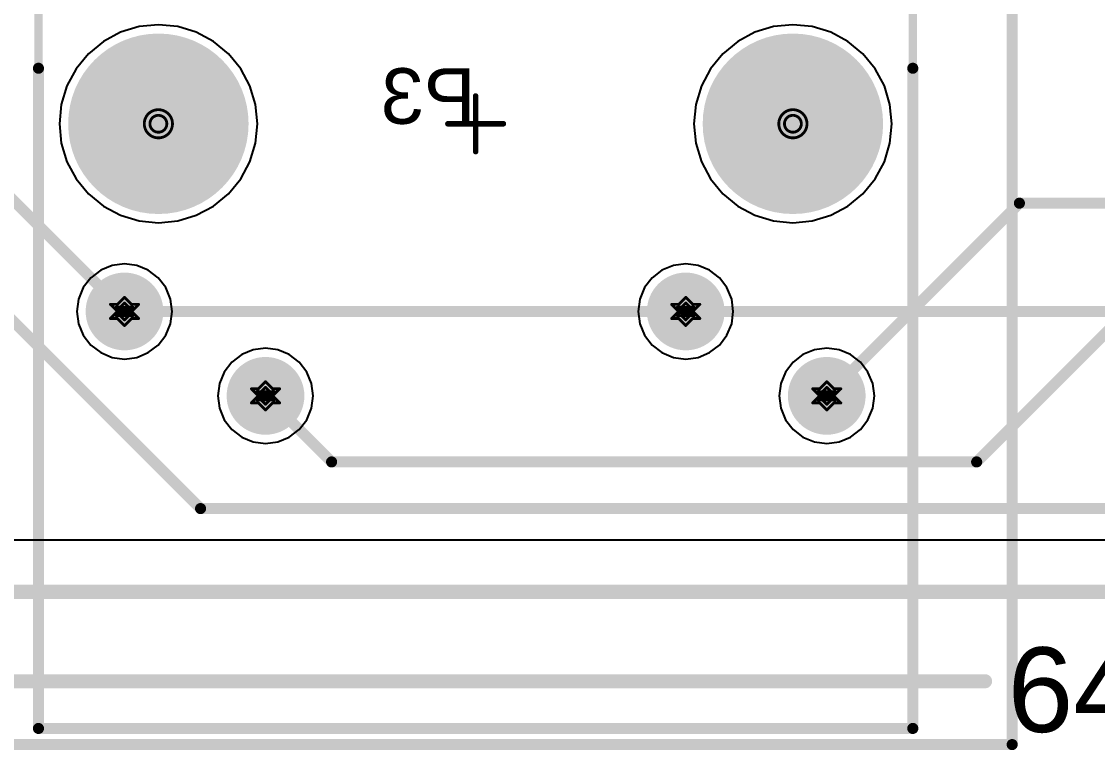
# Model space of a CAD drawing. Header units: inches. Extents: x -3 to 423, y -3 to 110.
# Drawn here: x 7 to 26.39, y -2.98 to 10.27 of the extents above; entities that cross this region are included whole.
import ezdxf

# ---------------------------------------------------------------- set-up
doc = ezdxf.new("R2010")
doc.units = ezdxf.units.IN
for name, color, linetype in [('Board Outline', 56, 'Continuous'), ('Bottom Layer', 5, 'Continuous'), ('Bottom Overlay', 54, 'Continuous'), ('Bottom Solder', 6, 'Continuous'), ('Drill Drawing', 1, 'Continuous'), ('Mechanical 1', 6, 'Continuous'), ('Mechanical 10', 56, 'Continuous'), ('Mechanical 12', 56, 'Continuous'), ('Mechanical 15', 56, 'Continuous'), ('Mechanical 3', 76, 'Continuous'), ('Mid Layer', 16, 'Continuous'), ('Mid Layer 2', 76, 'Continuous'), ('Multi-Layer', 9, 'Continuous'), ('Pad Holes', 156, 'Continuous'), ('Top Layer', 1, 'Continuous'), ('Top Solder', 216, 'Continuous')]:
    doc.layers.add(name, color=color, linetype=linetype)
doc.styles.add('Arial', font='', dxfattribs={"height": 0.2})
doc.styles.get('Arial').set_extended_font_data('Arial')

# ---------------------------------------------------------------- blocks, each defined once
blk = doc.blocks.new('WIZ____RB1_125BAG1A_0_B_102')
at = {"layer": 'Bottom Layer'}
h = blk.add_hatch(color=5, dxfattribs=at)
edge = h.paths.add_edge_path()
edge.add_arc((-6.325, 4.9), 0.7, 0, 360)
h = blk.add_hatch(color=5, dxfattribs=at)
edge = h.paths.add_edge_path()
edge.add_arc((3.785, 4.9), 0.7, 0, 360)
h = blk.add_hatch(color=5, dxfattribs=at)
edge = h.paths.add_edge_path()
edge.add_arc((-3.785, 3.38), 0.7, 0, 360)
h = blk.add_hatch(color=5, dxfattribs=at)
edge = h.paths.add_edge_path()
edge.add_arc((6.325, 3.38), 0.7, 0, 360)
h = blk.add_hatch(color=5, dxfattribs=at)
edge = h.paths.add_edge_path()
edge.add_arc((-5.715, 0), 1.625, 0, 360)
h = blk.add_hatch(color=5, dxfattribs=at)
edge = h.paths.add_edge_path()
edge.add_arc((5.715, 0), 1.625, 0, 360)
at = {"layer": 'Bottom Solder'}
h = blk.add_hatch(color=6, dxfattribs=at)
edge = h.paths.add_edge_path()
edge.add_arc((-6.325, 4.9), 0.7, 0, 360)
h = blk.add_hatch(color=6, dxfattribs=at)
edge = h.paths.add_edge_path()
edge.add_arc((3.785, 4.9), 0.7, 0, 360)
h = blk.add_hatch(color=6, dxfattribs=at)
edge = h.paths.add_edge_path()
edge.add_arc((-3.785, 3.38), 0.7, 0, 360)
h = blk.add_hatch(color=6, dxfattribs=at)
edge = h.paths.add_edge_path()
edge.add_arc((6.325, 3.38), 0.7, 0, 360)
h = blk.add_hatch(color=6, dxfattribs=at)
edge = h.paths.add_edge_path()
edge.add_arc((-5.715, 0), 1.625, 0, 360)
h = blk.add_hatch(color=6, dxfattribs=at)
edge = h.paths.add_edge_path()
edge.add_arc((5.715, 0), 1.625, 0, 360)
at = {"layer": 'Mid Layer'}
h = blk.add_hatch(color=16, dxfattribs=at)
edge = h.paths.add_edge_path()
edge.add_arc((-6.325, 4.9), 0.7, 0, 360)
h = blk.add_hatch(color=16, dxfattribs=at)
edge = h.paths.add_edge_path()
edge.add_arc((3.785, 4.9), 0.7, 0, 360)
h = blk.add_hatch(color=16, dxfattribs=at)
edge = h.paths.add_edge_path()
edge.add_arc((-3.785, 3.38), 0.7, 0, 360)
h = blk.add_hatch(color=16, dxfattribs=at)
edge = h.paths.add_edge_path()
edge.add_arc((6.325, 3.38), 0.7, 0, 360)
h = blk.add_hatch(color=16, dxfattribs=at)
edge = h.paths.add_edge_path()
edge.add_arc((-5.715, 0), 1.625, 0, 360)
h = blk.add_hatch(color=16, dxfattribs=at)
edge = h.paths.add_edge_path()
edge.add_arc((5.715, 0), 1.625, 0, 360)
at = {"layer": 'Mid Layer 2'}
h = blk.add_hatch(color=76, dxfattribs=at)
edge = h.paths.add_edge_path()
edge.add_arc((-6.325, 4.9), 0.7, 0, 360)
h = blk.add_hatch(color=76, dxfattribs=at)
edge = h.paths.add_edge_path()
edge.add_arc((3.785, 4.9), 0.7, 0, 360)
h = blk.add_hatch(color=76, dxfattribs=at)
edge = h.paths.add_edge_path()
edge.add_arc((-3.785, 3.38), 0.7, 0, 360)
h = blk.add_hatch(color=76, dxfattribs=at)
edge = h.paths.add_edge_path()
edge.add_arc((6.325, 3.38), 0.7, 0, 360)
h = blk.add_hatch(color=76, dxfattribs=at)
edge = h.paths.add_edge_path()
edge.add_arc((-5.715, 0), 1.625, 0, 360)
h = blk.add_hatch(color=76, dxfattribs=at)
edge = h.paths.add_edge_path()
edge.add_arc((5.715, 0), 1.625, 0, 360)
at = {"layer": 'Multi-Layer'}
h = blk.add_hatch(color=9, dxfattribs=at)
edge = h.paths.add_edge_path()
edge.add_arc((-6.325, 4.9), 0.7, 0, 360)
h = blk.add_hatch(color=9, dxfattribs=at)
edge = h.paths.add_edge_path()
edge.add_arc((3.785, 4.9), 0.7, 0, 360)
h = blk.add_hatch(color=9, dxfattribs=at)
edge = h.paths.add_edge_path()
edge.add_arc((-3.785, 3.38), 0.7, 0, 360)
h = blk.add_hatch(color=9, dxfattribs=at)
edge = h.paths.add_edge_path()
edge.add_arc((6.325, 3.38), 0.7, 0, 360)
h = blk.add_hatch(color=9, dxfattribs=at)
edge = h.paths.add_edge_path()
edge.add_arc((-5.715, 0), 1.625, 0, 360)
h = blk.add_hatch(color=9, dxfattribs=at)
edge = h.paths.add_edge_path()
edge.add_arc((5.715, 0), 1.625, 0, 360)
at = {"layer": 'Pad Holes'}
h = blk.add_hatch(color=7, dxfattribs=at)
edge = h.paths.add_edge_path()
edge.add_arc((-6.325, 4.9), 0.45, 0, 360)
h = blk.add_hatch(color=7, dxfattribs=at)
edge = h.paths.add_edge_path()
edge.add_arc((3.785, 4.9), 0.45, 0, 360)
h = blk.add_hatch(color=7, dxfattribs=at)
edge = h.paths.add_edge_path()
edge.add_arc((-3.785, 3.38), 0.45, 0, 360)
h = blk.add_hatch(color=7, dxfattribs=at)
edge = h.paths.add_edge_path()
edge.add_arc((6.325, 3.38), 0.45, 0, 360)
h = blk.add_hatch(color=7, dxfattribs=at)
edge = h.paths.add_edge_path()
edge.add_arc((-5.715, 0), 1.625, 0, 360)
h = blk.add_hatch(color=7, dxfattribs=at)
edge = h.paths.add_edge_path()
edge.add_arc((5.715, 0), 1.625, 0, 360)
at = {"layer": 'Top Layer'}
h = blk.add_hatch(color=1, dxfattribs=at)
edge = h.paths.add_edge_path()
edge.add_arc((-6.325, 4.9), 0.7, 0, 360)
h = blk.add_hatch(color=1, dxfattribs=at)
edge = h.paths.add_edge_path()
edge.add_arc((3.785, 4.9), 0.7, 0, 360)
h = blk.add_hatch(color=1, dxfattribs=at)
edge = h.paths.add_edge_path()
edge.add_arc((-3.785, 3.38), 0.7, 0, 360)
h = blk.add_hatch(color=1, dxfattribs=at)
edge = h.paths.add_edge_path()
edge.add_arc((6.325, 3.38), 0.7, 0, 360)
h = blk.add_hatch(color=1, dxfattribs=at)
edge = h.paths.add_edge_path()
edge.add_arc((-5.715, 0), 1.625, 0, 360)
h = blk.add_hatch(color=1, dxfattribs=at)
edge = h.paths.add_edge_path()
edge.add_arc((5.715, 0), 1.625, 0, 360)
at = {"layer": 'Top Solder'}
h = blk.add_hatch(color=216, dxfattribs=at)
edge = h.paths.add_edge_path()
edge.add_arc((-6.325, 4.9), 0.7, 0, 360)
h = blk.add_hatch(color=216, dxfattribs=at)
edge = h.paths.add_edge_path()
edge.add_arc((3.785, 4.9), 0.7, 0, 360)
h = blk.add_hatch(color=216, dxfattribs=at)
edge = h.paths.add_edge_path()
edge.add_arc((-3.785, 3.38), 0.7, 0, 360)
h = blk.add_hatch(color=216, dxfattribs=at)
edge = h.paths.add_edge_path()
edge.add_arc((6.325, 3.38), 0.7, 0, 360)
h = blk.add_hatch(color=216, dxfattribs=at)
edge = h.paths.add_edge_path()
edge.add_arc((-5.715, 0), 1.625, 0, 360)
h = blk.add_hatch(color=216, dxfattribs=at)
edge = h.paths.add_edge_path()
edge.add_arc((5.715, 0), 1.625, 0, 360)
at = {"layer": 'Bottom Overlay'}
for points in [[(7.875, 10.89, 0.2, 0.2, 0), (-7.875, 10.89, 0.2, 0.2, 0)], [(-7.875, 10.89, 0.2, 0.2, 0), (-7.875, -1, 0.2, 0.2, 0)], [(7.875, 10.89, 0.2, 0.2, 0), (7.875, -1, 0.2, 0.2, 0)]]:
    blk.add_lwpolyline(points, format="xyseb", dxfattribs=at)
for points in [[(-7.925, 10.89, 0.1, 0.1, 1), (-7.825, 10.89, 0.1, 0.1, 1)], [(-7.925, 10.89, 0.1, 0.1, 1), (-7.825, 10.89, 0.1, 0.1, 1)], [(7.825, 10.89, 0.1, 0.1, 1), (7.925, 10.89, 0.1, 0.1, 1)], [(7.825, 10.89, 0.1, 0.1, 1), (7.925, 10.89, 0.1, 0.1, 1)], [(-7.925, -1, 0.1, 0.1, 1), (-7.825, -1, 0.1, 0.1, 1)], [(7.825, -1, 0.1, 0.1, 1), (7.925, -1, 0.1, 0.1, 1)]]:
    blk.add_lwpolyline(points, format="xyseb", close=True, dxfattribs=at)
at = {"layer": 'Mechanical 10'}
for points in [[(9.665, 11.18, 0.2, 0.2, 0), (-9.665, 11.18, 0.2, 0.2, 0)], [(-9.665, 11.18, 0.2, 0.2, 0), (-9.665, -11.18, 0.2, 0.2, 0)]]:
    blk.add_lwpolyline(points, format="xyseb", dxfattribs=at)
blk.add_lwpolyline([(-9.715, 11.18, 0.1, 0.1, 1), (-9.615, 11.18, 0.1, 0.1, 1)], format="xyseb", close=True, dxfattribs=at)
blk.add_lwpolyline([(-9.715, 11.18, 0.1, 0.1, 1), (-9.615, 11.18, 0.1, 0.1, 1)], format="xyseb", close=True, dxfattribs=at)
at = {"layer": 'Mechanical 12'}
for points in [[(7.875, 10.89, 0.152, 0.152, 0), (-7.875, 10.89, 0.152, 0.152, 0)], [(-7.875, 10.89, 0.152, 0.152, 0), (-7.875, -10.89, 0.152, 0.152, 0)], [(7.875, 10.89, 0.152, 0.152, 0), (7.875, -10.89, 0.152, 0.152, 0)]]:
    blk.add_lwpolyline(points, format="xyseb", dxfattribs=at)
for points in [[(-7.913, 10.89, 0.0762, 0.0762, 1), (-7.837, 10.89, 0.0762, 0.0762, 1)], [(-7.913, 10.89, 0.0762, 0.0762, 1), (-7.837, 10.89, 0.0762, 0.0762, 1)], [(7.837, 10.89, 0.0762, 0.0762, 1), (7.913, 10.89, 0.0762, 0.0762, 1)], [(7.837, 10.89, 0.0762, 0.0762, 1), (7.913, 10.89, 0.0762, 0.0762, 1)]]:
    blk.add_lwpolyline(points, format="xyseb", close=True, dxfattribs=at)
at = {"layer": 'Mechanical 15'}
for points in [[(9.665, 11.18, 0.2, 0.2, 0), (-9.665, 11.18, 0.2, 0.2, 0)], [(-9.665, 11.18, 0.2, 0.2, 0), (-9.665, -11.18, 0.2, 0.2, 0)], [(0, 0.5, 0.1, 0.1, 0), (0, -0.5, 0.1, 0.1, 0)], [(0.5, 0, 0.1, 0.1, 0), (-0.5, 0, 0.1, 0.1, 0)]]:
    blk.add_lwpolyline(points, format="xyseb", dxfattribs=at)
for points in [[(-9.715, 11.18, 0.1, 0.1, 1), (-9.615, 11.18, 0.1, 0.1, 1)], [(-9.715, 11.18, 0.1, 0.1, 1), (-9.615, 11.18, 0.1, 0.1, 1)], [(-0.025, 0.5, 0.05, 0.05, 1), (0.025, 0.5, 0.05, 0.05, 1)], [(-0.525, 0, 0.05, 0.05, 1), (-0.475, 0, 0.05, 0.05, 1)], [(0.475, 0, 0.05, 0.05, 1), (0.525, 0, 0.05, 0.05, 1)], [(-0.025, -0.5, 0.05, 0.05, 1), (0.025, -0.5, 0.05, 0.05, 1)]]:
    blk.add_lwpolyline(points, format="xyseb", close=True, dxfattribs=at)
at = {"layer": 'Mechanical 10', "style": 'Arial', "text_generation_flag": 2}
blk.add_text('P3', height=1, rotation=180, dxfattribs=at).set_placement((0, 0))

msp = doc.modelspace()

# ---------------------------------------------------------------- linework, layer by layer
at = {"layer": 'Board Outline'}
msp.add_lwpolyline([(0.02, 0, 0.254, 0.254, 0), (64.06, 0, 0.254, 0.254, 0)], format="xyseb", dxfattribs=at)
at = {"layer": 'Bottom Layer'}
for points in [[(2.262, 11.648, 0.2, 0.2, 0), (8.86, 5.05, 0.2, 0.2, 0)], [(8.86, 5.05, 0.2, 0.2, 0), (18.97, 5.05, 0.2, 0.2, 0)], [(18.97, 5.05, 0.2, 0.2, 0), (33.07, 5.05, 0.2, 0.2, 0)]]:
    msp.add_lwpolyline(points, format="xyseb", dxfattribs=at)
for points in [[(8.81, 5.05, 0.1, 0.1, 1), (8.91, 5.05, 0.1, 0.1, 1)], [(8.81, 5.05, 0.1, 0.1, 1), (8.91, 5.05, 0.1, 0.1, 1)], [(18.92, 5.05, 0.1, 0.1, 1), (19.02, 5.05, 0.1, 0.1, 1)], [(18.92, 5.05, 0.1, 0.1, 1), (19.02, 5.05, 0.1, 0.1, 1)]]:
    msp.add_lwpolyline(points, format="xyseb", close=True, dxfattribs=at)
at = {"layer": 'Drill Drawing'}
for points in [[(9.724, 8.43, 0.0508, 0.0508, 1), (9.216, 8.43, 0.0508, 0.0508, 1)], [(9.622, 8.43, 0.0508, 0.0508, 1), (9.318, 8.43, 0.0508, 0.0508, 1)], [(21.154, 8.43, 0.0508, 0.0508, 1), (20.646, 8.43, 0.0508, 0.0508, 1)], [(21.052, 8.43, 0.0508, 0.0508, 1), (20.748, 8.43, 0.0508, 0.0508, 1)], [(9.203, 8.43, 0.0254, 0.0254, 1), (9.229, 8.43, 0.0254, 0.0254, 1)], [(9.305, 8.43, 0.0254, 0.0254, 1), (9.33, 8.43, 0.0254, 0.0254, 1)], [(9.61, 8.43, 0.0254, 0.0254, 1), (9.635, 8.43, 0.0254, 0.0254, 1)], [(9.711, 8.43, 0.0254, 0.0254, 1), (9.737, 8.43, 0.0254, 0.0254, 1)], [(20.633, 8.43, 0.0254, 0.0254, 1), (20.659, 8.43, 0.0254, 0.0254, 1)], [(20.735, 8.43, 0.0254, 0.0254, 1), (20.76, 8.43, 0.0254, 0.0254, 1)], [(21.04, 8.43, 0.0254, 0.0254, 1), (21.065, 8.43, 0.0254, 0.0254, 1)], [(21.141, 8.43, 0.0254, 0.0254, 1), (21.167, 8.43, 0.0254, 0.0254, 1)], [(8.847, 5.304, 0.0254, 0.0254, 1), (8.873, 5.304, 0.0254, 0.0254, 1)], [(8.847, 5.304, 0.0254, 0.0254, 1), (8.873, 5.304, 0.0254, 0.0254, 1)], [(18.957, 5.304, 0.0254, 0.0254, 1), (18.983, 5.304, 0.0254, 0.0254, 1)], [(18.957, 5.304, 0.0254, 0.0254, 1), (18.983, 5.304, 0.0254, 0.0254, 1)], [(8.593, 5.177, 0.0254, 0.0254, 1), (8.619, 5.177, 0.0254, 0.0254, 1)], [(8.593, 5.177, 0.0254, 0.0254, 1), (8.619, 5.177, 0.0254, 0.0254, 1)], [(8.695, 5.126, 0.0254, 0.0254, 1), (8.72, 5.126, 0.0254, 0.0254, 1)], [(8.695, 5.126, 0.0254, 0.0254, 1), (8.72, 5.126, 0.0254, 0.0254, 1)], [(8.72, 5.177, 0.0254, 0.0254, 1), (8.746, 5.177, 0.0254, 0.0254, 1)], [(8.72, 5.177, 0.0254, 0.0254, 1), (8.746, 5.177, 0.0254, 0.0254, 1)], [(8.72, 5.05, 0.0254, 0.0254, 1), (8.746, 5.05, 0.0254, 0.0254, 1)], [(8.72, 5.05, 0.0254, 0.0254, 1), (8.746, 5.05, 0.0254, 0.0254, 1)], [(8.771, 5.126, 0.0254, 0.0254, 1), (8.797, 5.126, 0.0254, 0.0254, 1)], [(8.771, 5.126, 0.0254, 0.0254, 1), (8.797, 5.126, 0.0254, 0.0254, 1)], [(8.771, 5.05, 0.0254, 0.0254, 1), (8.797, 5.05, 0.0254, 0.0254, 1)], [(8.771, 5.05, 0.0254, 0.0254, 1), (8.797, 5.05, 0.0254, 0.0254, 1)], [(8.847, 5.202, 0.0254, 0.0254, 1), (8.873, 5.202, 0.0254, 0.0254, 1)], [(8.847, 5.202, 0.0254, 0.0254, 1), (8.873, 5.202, 0.0254, 0.0254, 1)], [(8.924, 5.126, 0.0254, 0.0254, 1), (8.949, 5.126, 0.0254, 0.0254, 1)], [(8.924, 5.126, 0.0254, 0.0254, 1), (8.949, 5.126, 0.0254, 0.0254, 1)], [(8.924, 5.05, 0.0254, 0.0254, 1), (8.949, 5.05, 0.0254, 0.0254, 1)], [(8.924, 5.05, 0.0254, 0.0254, 1), (8.949, 5.05, 0.0254, 0.0254, 1)], [(8.974, 5.177, 0.0254, 0.0254, 1), (9, 5.177, 0.0254, 0.0254, 1)], [(8.974, 5.177, 0.0254, 0.0254, 1), (9, 5.177, 0.0254, 0.0254, 1)], [(8.974, 5.05, 0.0254, 0.0254, 1), (9, 5.05, 0.0254, 0.0254, 1)], [(8.974, 5.05, 0.0254, 0.0254, 1), (9, 5.05, 0.0254, 0.0254, 1)], [(9, 5.126, 0.0254, 0.0254, 1), (9.025, 5.126, 0.0254, 0.0254, 1)], [(9, 5.126, 0.0254, 0.0254, 1), (9.025, 5.126, 0.0254, 0.0254, 1)], [(9.101, 5.177, 0.0254, 0.0254, 1), (9.127, 5.177, 0.0254, 0.0254, 1)], [(9.101, 5.177, 0.0254, 0.0254, 1), (9.127, 5.177, 0.0254, 0.0254, 1)], [(18.703, 5.177, 0.0254, 0.0254, 1), (18.729, 5.177, 0.0254, 0.0254, 1)], [(18.703, 5.177, 0.0254, 0.0254, 1), (18.729, 5.177, 0.0254, 0.0254, 1)], [(18.805, 5.126, 0.0254, 0.0254, 1), (18.83, 5.126, 0.0254, 0.0254, 1)], [(18.805, 5.126, 0.0254, 0.0254, 1), (18.83, 5.126, 0.0254, 0.0254, 1)], [(18.83, 5.177, 0.0254, 0.0254, 1), (18.856, 5.177, 0.0254, 0.0254, 1)], [(18.83, 5.177, 0.0254, 0.0254, 1), (18.856, 5.177, 0.0254, 0.0254, 1)], [(18.83, 5.05, 0.0254, 0.0254, 1), (18.856, 5.05, 0.0254, 0.0254, 1)], [(18.83, 5.05, 0.0254, 0.0254, 1), (18.856, 5.05, 0.0254, 0.0254, 1)], [(18.881, 5.126, 0.0254, 0.0254, 1), (18.907, 5.126, 0.0254, 0.0254, 1)], [(18.881, 5.126, 0.0254, 0.0254, 1), (18.907, 5.126, 0.0254, 0.0254, 1)], [(18.881, 5.05, 0.0254, 0.0254, 1), (18.907, 5.05, 0.0254, 0.0254, 1)], [(18.881, 5.05, 0.0254, 0.0254, 1), (18.907, 5.05, 0.0254, 0.0254, 1)], [(18.957, 5.202, 0.0254, 0.0254, 1), (18.983, 5.202, 0.0254, 0.0254, 1)], [(18.957, 5.202, 0.0254, 0.0254, 1), (18.983, 5.202, 0.0254, 0.0254, 1)], [(19.034, 5.126, 0.0254, 0.0254, 1), (19.059, 5.126, 0.0254, 0.0254, 1)], [(19.034, 5.126, 0.0254, 0.0254, 1), (19.059, 5.126, 0.0254, 0.0254, 1)], [(19.034, 5.05, 0.0254, 0.0254, 1), (19.059, 5.05, 0.0254, 0.0254, 1)], [(19.034, 5.05, 0.0254, 0.0254, 1), (19.059, 5.05, 0.0254, 0.0254, 1)], [(19.084, 5.177, 0.0254, 0.0254, 1), (19.11, 5.177, 0.0254, 0.0254, 1)], [(19.084, 5.177, 0.0254, 0.0254, 1), (19.11, 5.177, 0.0254, 0.0254, 1)], [(19.084, 5.05, 0.0254, 0.0254, 1), (19.11, 5.05, 0.0254, 0.0254, 1)], [(19.084, 5.05, 0.0254, 0.0254, 1), (19.11, 5.05, 0.0254, 0.0254, 1)], [(19.11, 5.126, 0.0254, 0.0254, 1), (19.135, 5.126, 0.0254, 0.0254, 1)], [(19.11, 5.126, 0.0254, 0.0254, 1), (19.135, 5.126, 0.0254, 0.0254, 1)], [(19.211, 5.177, 0.0254, 0.0254, 1), (19.237, 5.177, 0.0254, 0.0254, 1)], [(19.211, 5.177, 0.0254, 0.0254, 1), (19.237, 5.177, 0.0254, 0.0254, 1)], [(8.593, 4.923, 0.0254, 0.0254, 1), (8.619, 4.923, 0.0254, 0.0254, 1)], [(8.593, 4.923, 0.0254, 0.0254, 1), (8.619, 4.923, 0.0254, 0.0254, 1)], [(8.695, 4.974, 0.0254, 0.0254, 1), (8.72, 4.974, 0.0254, 0.0254, 1)], [(8.695, 4.974, 0.0254, 0.0254, 1), (8.72, 4.974, 0.0254, 0.0254, 1)], [(8.72, 4.923, 0.0254, 0.0254, 1), (8.746, 4.923, 0.0254, 0.0254, 1)], [(8.72, 4.923, 0.0254, 0.0254, 1), (8.746, 4.923, 0.0254, 0.0254, 1)], [(8.771, 4.974, 0.0254, 0.0254, 1), (8.797, 4.974, 0.0254, 0.0254, 1)], [(8.771, 4.974, 0.0254, 0.0254, 1), (8.797, 4.974, 0.0254, 0.0254, 1)], [(8.847, 4.898, 0.0254, 0.0254, 1), (8.873, 4.898, 0.0254, 0.0254, 1)], [(8.847, 4.898, 0.0254, 0.0254, 1), (8.873, 4.898, 0.0254, 0.0254, 1)], [(8.924, 4.974, 0.0254, 0.0254, 1), (8.949, 4.974, 0.0254, 0.0254, 1)], [(8.924, 4.974, 0.0254, 0.0254, 1), (8.949, 4.974, 0.0254, 0.0254, 1)], [(8.974, 4.923, 0.0254, 0.0254, 1), (9, 4.923, 0.0254, 0.0254, 1)], [(8.974, 4.923, 0.0254, 0.0254, 1), (9, 4.923, 0.0254, 0.0254, 1)], [(9, 4.974, 0.0254, 0.0254, 1), (9.025, 4.974, 0.0254, 0.0254, 1)], [(9, 4.974, 0.0254, 0.0254, 1), (9.025, 4.974, 0.0254, 0.0254, 1)], [(9.101, 4.923, 0.0254, 0.0254, 1), (9.127, 4.923, 0.0254, 0.0254, 1)], [(9.101, 4.923, 0.0254, 0.0254, 1), (9.127, 4.923, 0.0254, 0.0254, 1)], [(18.703, 4.923, 0.0254, 0.0254, 1), (18.729, 4.923, 0.0254, 0.0254, 1)], [(18.703, 4.923, 0.0254, 0.0254, 1), (18.729, 4.923, 0.0254, 0.0254, 1)], [(18.805, 4.974, 0.0254, 0.0254, 1), (18.83, 4.974, 0.0254, 0.0254, 1)], [(18.805, 4.974, 0.0254, 0.0254, 1), (18.83, 4.974, 0.0254, 0.0254, 1)], [(18.83, 4.923, 0.0254, 0.0254, 1), (18.856, 4.923, 0.0254, 0.0254, 1)], [(18.83, 4.923, 0.0254, 0.0254, 1), (18.856, 4.923, 0.0254, 0.0254, 1)], [(18.881, 4.974, 0.0254, 0.0254, 1), (18.907, 4.974, 0.0254, 0.0254, 1)], [(18.881, 4.974, 0.0254, 0.0254, 1), (18.907, 4.974, 0.0254, 0.0254, 1)], [(18.957, 4.898, 0.0254, 0.0254, 1), (18.983, 4.898, 0.0254, 0.0254, 1)], [(18.957, 4.898, 0.0254, 0.0254, 1), (18.983, 4.898, 0.0254, 0.0254, 1)], [(19.034, 4.974, 0.0254, 0.0254, 1), (19.059, 4.974, 0.0254, 0.0254, 1)], [(19.034, 4.974, 0.0254, 0.0254, 1), (19.059, 4.974, 0.0254, 0.0254, 1)], [(19.084, 4.923, 0.0254, 0.0254, 1), (19.11, 4.923, 0.0254, 0.0254, 1)], [(19.084, 4.923, 0.0254, 0.0254, 1), (19.11, 4.923, 0.0254, 0.0254, 1)], [(19.11, 4.974, 0.0254, 0.0254, 1), (19.135, 4.974, 0.0254, 0.0254, 1)], [(19.11, 4.974, 0.0254, 0.0254, 1), (19.135, 4.974, 0.0254, 0.0254, 1)], [(19.211, 4.923, 0.0254, 0.0254, 1), (19.237, 4.923, 0.0254, 0.0254, 1)], [(19.211, 4.923, 0.0254, 0.0254, 1), (19.237, 4.923, 0.0254, 0.0254, 1)], [(8.847, 4.796, 0.0254, 0.0254, 1), (8.873, 4.796, 0.0254, 0.0254, 1)], [(8.847, 4.796, 0.0254, 0.0254, 1), (8.873, 4.796, 0.0254, 0.0254, 1)], [(18.957, 4.796, 0.0254, 0.0254, 1), (18.983, 4.796, 0.0254, 0.0254, 1)], [(18.957, 4.796, 0.0254, 0.0254, 1), (18.983, 4.796, 0.0254, 0.0254, 1)], [(11.387, 3.784, 0.0254, 0.0254, 1), (11.413, 3.784, 0.0254, 0.0254, 1)], [(11.387, 3.784, 0.0254, 0.0254, 1), (11.413, 3.784, 0.0254, 0.0254, 1)], [(11.387, 3.682, 0.0254, 0.0254, 1), (11.413, 3.682, 0.0254, 0.0254, 1)], [(11.387, 3.682, 0.0254, 0.0254, 1), (11.413, 3.682, 0.0254, 0.0254, 1)], [(21.497, 3.784, 0.0254, 0.0254, 1), (21.523, 3.784, 0.0254, 0.0254, 1)], [(21.497, 3.784, 0.0254, 0.0254, 1), (21.523, 3.784, 0.0254, 0.0254, 1)], [(21.497, 3.682, 0.0254, 0.0254, 1), (21.523, 3.682, 0.0254, 0.0254, 1)], [(21.497, 3.682, 0.0254, 0.0254, 1), (21.523, 3.682, 0.0254, 0.0254, 1)], [(11.133, 3.657, 0.0254, 0.0254, 1), (11.159, 3.657, 0.0254, 0.0254, 1)], [(11.133, 3.657, 0.0254, 0.0254, 1), (11.159, 3.657, 0.0254, 0.0254, 1)], [(11.235, 3.606, 0.0254, 0.0254, 1), (11.26, 3.606, 0.0254, 0.0254, 1)], [(11.235, 3.606, 0.0254, 0.0254, 1), (11.26, 3.606, 0.0254, 0.0254, 1)], [(11.26, 3.657, 0.0254, 0.0254, 1), (11.286, 3.657, 0.0254, 0.0254, 1)], [(11.26, 3.657, 0.0254, 0.0254, 1), (11.286, 3.657, 0.0254, 0.0254, 1)], [(11.26, 3.53, 0.0254, 0.0254, 1), (11.286, 3.53, 0.0254, 0.0254, 1)], [(11.26, 3.53, 0.0254, 0.0254, 1), (11.286, 3.53, 0.0254, 0.0254, 1)], [(11.311, 3.606, 0.0254, 0.0254, 1), (11.337, 3.606, 0.0254, 0.0254, 1)], [(11.311, 3.606, 0.0254, 0.0254, 1), (11.337, 3.606, 0.0254, 0.0254, 1)], [(11.311, 3.53, 0.0254, 0.0254, 1), (11.337, 3.53, 0.0254, 0.0254, 1)], [(11.311, 3.53, 0.0254, 0.0254, 1), (11.337, 3.53, 0.0254, 0.0254, 1)], [(11.464, 3.606, 0.0254, 0.0254, 1), (11.489, 3.606, 0.0254, 0.0254, 1)], [(11.464, 3.606, 0.0254, 0.0254, 1), (11.489, 3.606, 0.0254, 0.0254, 1)], [(11.464, 3.53, 0.0254, 0.0254, 1), (11.489, 3.53, 0.0254, 0.0254, 1)], [(11.464, 3.53, 0.0254, 0.0254, 1), (11.489, 3.53, 0.0254, 0.0254, 1)], [(11.514, 3.657, 0.0254, 0.0254, 1), (11.54, 3.657, 0.0254, 0.0254, 1)], [(11.514, 3.657, 0.0254, 0.0254, 1), (11.54, 3.657, 0.0254, 0.0254, 1)], [(11.514, 3.53, 0.0254, 0.0254, 1), (11.54, 3.53, 0.0254, 0.0254, 1)], [(11.514, 3.53, 0.0254, 0.0254, 1), (11.54, 3.53, 0.0254, 0.0254, 1)], [(11.54, 3.606, 0.0254, 0.0254, 1), (11.565, 3.606, 0.0254, 0.0254, 1)], [(11.54, 3.606, 0.0254, 0.0254, 1), (11.565, 3.606, 0.0254, 0.0254, 1)], [(11.641, 3.657, 0.0254, 0.0254, 1), (11.667, 3.657, 0.0254, 0.0254, 1)], [(11.641, 3.657, 0.0254, 0.0254, 1), (11.667, 3.657, 0.0254, 0.0254, 1)], [(21.243, 3.657, 0.0254, 0.0254, 1), (21.269, 3.657, 0.0254, 0.0254, 1)], [(21.243, 3.657, 0.0254, 0.0254, 1), (21.269, 3.657, 0.0254, 0.0254, 1)], [(21.345, 3.606, 0.0254, 0.0254, 1), (21.37, 3.606, 0.0254, 0.0254, 1)], [(21.345, 3.606, 0.0254, 0.0254, 1), (21.37, 3.606, 0.0254, 0.0254, 1)], [(21.37, 3.657, 0.0254, 0.0254, 1), (21.396, 3.657, 0.0254, 0.0254, 1)], [(21.37, 3.657, 0.0254, 0.0254, 1), (21.396, 3.657, 0.0254, 0.0254, 1)], [(21.37, 3.53, 0.0254, 0.0254, 1), (21.396, 3.53, 0.0254, 0.0254, 1)], [(21.37, 3.53, 0.0254, 0.0254, 1), (21.396, 3.53, 0.0254, 0.0254, 1)], [(21.421, 3.606, 0.0254, 0.0254, 1), (21.447, 3.606, 0.0254, 0.0254, 1)], [(21.421, 3.606, 0.0254, 0.0254, 1), (21.447, 3.606, 0.0254, 0.0254, 1)], [(21.421, 3.53, 0.0254, 0.0254, 1), (21.447, 3.53, 0.0254, 0.0254, 1)], [(21.421, 3.53, 0.0254, 0.0254, 1), (21.447, 3.53, 0.0254, 0.0254, 1)], [(21.574, 3.606, 0.0254, 0.0254, 1), (21.599, 3.606, 0.0254, 0.0254, 1)], [(21.574, 3.606, 0.0254, 0.0254, 1), (21.599, 3.606, 0.0254, 0.0254, 1)], [(21.574, 3.53, 0.0254, 0.0254, 1), (21.599, 3.53, 0.0254, 0.0254, 1)], [(21.574, 3.53, 0.0254, 0.0254, 1), (21.599, 3.53, 0.0254, 0.0254, 1)], [(21.624, 3.657, 0.0254, 0.0254, 1), (21.65, 3.657, 0.0254, 0.0254, 1)], [(21.624, 3.657, 0.0254, 0.0254, 1), (21.65, 3.657, 0.0254, 0.0254, 1)], [(21.624, 3.53, 0.0254, 0.0254, 1), (21.65, 3.53, 0.0254, 0.0254, 1)], [(21.624, 3.53, 0.0254, 0.0254, 1), (21.65, 3.53, 0.0254, 0.0254, 1)], [(21.65, 3.606, 0.0254, 0.0254, 1), (21.675, 3.606, 0.0254, 0.0254, 1)], [(21.65, 3.606, 0.0254, 0.0254, 1), (21.675, 3.606, 0.0254, 0.0254, 1)], [(21.751, 3.657, 0.0254, 0.0254, 1), (21.777, 3.657, 0.0254, 0.0254, 1)], [(21.751, 3.657, 0.0254, 0.0254, 1), (21.777, 3.657, 0.0254, 0.0254, 1)], [(11.133, 3.403, 0.0254, 0.0254, 1), (11.159, 3.403, 0.0254, 0.0254, 1)], [(11.133, 3.403, 0.0254, 0.0254, 1), (11.159, 3.403, 0.0254, 0.0254, 1)], [(11.235, 3.454, 0.0254, 0.0254, 1), (11.26, 3.454, 0.0254, 0.0254, 1)], [(11.235, 3.454, 0.0254, 0.0254, 1), (11.26, 3.454, 0.0254, 0.0254, 1)], [(11.26, 3.403, 0.0254, 0.0254, 1), (11.286, 3.403, 0.0254, 0.0254, 1)], [(11.26, 3.403, 0.0254, 0.0254, 1), (11.286, 3.403, 0.0254, 0.0254, 1)], [(11.311, 3.454, 0.0254, 0.0254, 1), (11.337, 3.454, 0.0254, 0.0254, 1)], [(11.311, 3.454, 0.0254, 0.0254, 1), (11.337, 3.454, 0.0254, 0.0254, 1)], [(11.387, 3.378, 0.0254, 0.0254, 1), (11.413, 3.378, 0.0254, 0.0254, 1)], [(11.387, 3.378, 0.0254, 0.0254, 1), (11.413, 3.378, 0.0254, 0.0254, 1)], [(11.387, 3.276, 0.0254, 0.0254, 1), (11.413, 3.276, 0.0254, 0.0254, 1)], [(11.387, 3.276, 0.0254, 0.0254, 1), (11.413, 3.276, 0.0254, 0.0254, 1)], [(11.464, 3.454, 0.0254, 0.0254, 1), (11.489, 3.454, 0.0254, 0.0254, 1)], [(11.464, 3.454, 0.0254, 0.0254, 1), (11.489, 3.454, 0.0254, 0.0254, 1)], [(11.514, 3.403, 0.0254, 0.0254, 1), (11.54, 3.403, 0.0254, 0.0254, 1)], [(11.514, 3.403, 0.0254, 0.0254, 1), (11.54, 3.403, 0.0254, 0.0254, 1)], [(11.54, 3.454, 0.0254, 0.0254, 1), (11.565, 3.454, 0.0254, 0.0254, 1)], [(11.54, 3.454, 0.0254, 0.0254, 1), (11.565, 3.454, 0.0254, 0.0254, 1)], [(11.641, 3.403, 0.0254, 0.0254, 1), (11.667, 3.403, 0.0254, 0.0254, 1)], [(11.641, 3.403, 0.0254, 0.0254, 1), (11.667, 3.403, 0.0254, 0.0254, 1)], [(21.243, 3.403, 0.0254, 0.0254, 1), (21.269, 3.403, 0.0254, 0.0254, 1)], [(21.243, 3.403, 0.0254, 0.0254, 1), (21.269, 3.403, 0.0254, 0.0254, 1)], [(21.345, 3.454, 0.0254, 0.0254, 1), (21.37, 3.454, 0.0254, 0.0254, 1)], [(21.345, 3.454, 0.0254, 0.0254, 1), (21.37, 3.454, 0.0254, 0.0254, 1)], [(21.37, 3.403, 0.0254, 0.0254, 1), (21.396, 3.403, 0.0254, 0.0254, 1)], [(21.37, 3.403, 0.0254, 0.0254, 1), (21.396, 3.403, 0.0254, 0.0254, 1)], [(21.421, 3.454, 0.0254, 0.0254, 1), (21.447, 3.454, 0.0254, 0.0254, 1)], [(21.421, 3.454, 0.0254, 0.0254, 1), (21.447, 3.454, 0.0254, 0.0254, 1)], [(21.497, 3.378, 0.0254, 0.0254, 1), (21.523, 3.378, 0.0254, 0.0254, 1)], [(21.497, 3.378, 0.0254, 0.0254, 1), (21.523, 3.378, 0.0254, 0.0254, 1)], [(21.497, 3.276, 0.0254, 0.0254, 1), (21.523, 3.276, 0.0254, 0.0254, 1)], [(21.497, 3.276, 0.0254, 0.0254, 1), (21.523, 3.276, 0.0254, 0.0254, 1)], [(21.574, 3.454, 0.0254, 0.0254, 1), (21.599, 3.454, 0.0254, 0.0254, 1)], [(21.574, 3.454, 0.0254, 0.0254, 1), (21.599, 3.454, 0.0254, 0.0254, 1)], [(21.624, 3.403, 0.0254, 0.0254, 1), (21.65, 3.403, 0.0254, 0.0254, 1)], [(21.624, 3.403, 0.0254, 0.0254, 1), (21.65, 3.403, 0.0254, 0.0254, 1)], [(21.65, 3.454, 0.0254, 0.0254, 1), (21.675, 3.454, 0.0254, 0.0254, 1)], [(21.65, 3.454, 0.0254, 0.0254, 1), (21.675, 3.454, 0.0254, 0.0254, 1)], [(21.751, 3.403, 0.0254, 0.0254, 1), (21.777, 3.403, 0.0254, 0.0254, 1)], [(21.751, 3.403, 0.0254, 0.0254, 1), (21.777, 3.403, 0.0254, 0.0254, 1)]]:
    msp.add_lwpolyline(points, format="xyseb", close=True, dxfattribs=at)
for points in [[(8.733, 5.177, 0.0508, 0.0508, 0), (8.86, 5.304, 0.0508, 0.0508, 0)], [(8.86, 5.304, 0.0508, 0.0508, 0), (8.987, 5.177, 0.0508, 0.0508, 0)], [(18.843, 5.177, 0.0508, 0.0508, 0), (18.97, 5.304, 0.0508, 0.0508, 0)], [(18.97, 5.304, 0.0508, 0.0508, 0), (19.097, 5.177, 0.0508, 0.0508, 0)], [(8.606, 5.177, 0.0508, 0.0508, 0), (8.733, 5.05, 0.0508, 0.0508, 0)], [(8.606, 5.177, 0.0508, 0.0508, 0), (8.733, 5.177, 0.0508, 0.0508, 0)], [(8.606, 4.923, 0.0508, 0.0508, 0), (8.733, 5.05, 0.0508, 0.0508, 0)], [(8.708, 5.126, 0.0508, 0.0508, 0), (8.784, 5.05, 0.0508, 0.0508, 0)], [(8.708, 5.126, 0.0508, 0.0508, 0), (8.784, 5.126, 0.0508, 0.0508, 0)], [(8.708, 4.974, 0.0508, 0.0508, 0), (8.784, 5.05, 0.0508, 0.0508, 0)], [(8.784, 5.126, 0.0508, 0.0508, 0), (8.86, 5.202, 0.0508, 0.0508, 0)], [(8.86, 5.202, 0.0508, 0.0508, 0), (8.936, 5.126, 0.0508, 0.0508, 0)], [(8.936, 5.126, 0.0508, 0.0508, 0), (9.012, 5.126, 0.0508, 0.0508, 0)], [(8.936, 5.05, 0.0508, 0.0508, 0), (9.012, 5.126, 0.0508, 0.0508, 0)], [(8.936, 5.05, 0.0508, 0.0508, 0), (9.012, 4.974, 0.0508, 0.0508, 0)], [(8.987, 5.177, 0.0508, 0.0508, 0), (9.114, 5.177, 0.0508, 0.0508, 0)], [(8.987, 5.05, 0.0508, 0.0508, 0), (9.114, 5.177, 0.0508, 0.0508, 0)], [(8.987, 5.05, 0.0508, 0.0508, 0), (9.114, 4.923, 0.0508, 0.0508, 0)], [(18.716, 5.177, 0.0508, 0.0508, 0), (18.843, 5.05, 0.0508, 0.0508, 0)], [(18.716, 5.177, 0.0508, 0.0508, 0), (18.843, 5.177, 0.0508, 0.0508, 0)], [(18.716, 4.923, 0.0508, 0.0508, 0), (18.843, 5.05, 0.0508, 0.0508, 0)], [(18.818, 5.126, 0.0508, 0.0508, 0), (18.894, 5.05, 0.0508, 0.0508, 0)], [(18.818, 5.126, 0.0508, 0.0508, 0), (18.894, 5.126, 0.0508, 0.0508, 0)], [(18.818, 4.974, 0.0508, 0.0508, 0), (18.894, 5.05, 0.0508, 0.0508, 0)], [(18.894, 5.126, 0.0508, 0.0508, 0), (18.97, 5.202, 0.0508, 0.0508, 0)], [(18.97, 5.202, 0.0508, 0.0508, 0), (19.046, 5.126, 0.0508, 0.0508, 0)], [(19.046, 5.126, 0.0508, 0.0508, 0), (19.122, 5.126, 0.0508, 0.0508, 0)], [(19.046, 5.05, 0.0508, 0.0508, 0), (19.122, 5.126, 0.0508, 0.0508, 0)], [(19.046, 5.05, 0.0508, 0.0508, 0), (19.122, 4.974, 0.0508, 0.0508, 0)], [(19.097, 5.177, 0.0508, 0.0508, 0), (19.224, 5.177, 0.0508, 0.0508, 0)], [(19.097, 5.05, 0.0508, 0.0508, 0), (19.224, 5.177, 0.0508, 0.0508, 0)], [(19.097, 5.05, 0.0508, 0.0508, 0), (19.224, 4.923, 0.0508, 0.0508, 0)], [(8.606, 4.923, 0.0508, 0.0508, 0), (8.733, 4.923, 0.0508, 0.0508, 0)], [(8.708, 4.974, 0.0508, 0.0508, 0), (8.784, 4.974, 0.0508, 0.0508, 0)], [(8.733, 4.923, 0.0508, 0.0508, 0), (8.86, 4.796, 0.0508, 0.0508, 0)], [(8.784, 4.974, 0.0508, 0.0508, 0), (8.86, 4.898, 0.0508, 0.0508, 0)], [(8.86, 4.898, 0.0508, 0.0508, 0), (8.936, 4.974, 0.0508, 0.0508, 0)], [(8.86, 4.796, 0.0508, 0.0508, 0), (8.987, 4.923, 0.0508, 0.0508, 0)], [(8.936, 4.974, 0.0508, 0.0508, 0), (9.012, 4.974, 0.0508, 0.0508, 0)], [(8.987, 4.923, 0.0508, 0.0508, 0), (9.114, 4.923, 0.0508, 0.0508, 0)], [(18.716, 4.923, 0.0508, 0.0508, 0), (18.843, 4.923, 0.0508, 0.0508, 0)], [(18.818, 4.974, 0.0508, 0.0508, 0), (18.894, 4.974, 0.0508, 0.0508, 0)], [(18.843, 4.923, 0.0508, 0.0508, 0), (18.97, 4.796, 0.0508, 0.0508, 0)], [(18.894, 4.974, 0.0508, 0.0508, 0), (18.97, 4.898, 0.0508, 0.0508, 0)], [(18.97, 4.898, 0.0508, 0.0508, 0), (19.046, 4.974, 0.0508, 0.0508, 0)], [(18.97, 4.796, 0.0508, 0.0508, 0), (19.097, 4.923, 0.0508, 0.0508, 0)], [(19.046, 4.974, 0.0508, 0.0508, 0), (19.122, 4.974, 0.0508, 0.0508, 0)], [(19.097, 4.923, 0.0508, 0.0508, 0), (19.224, 4.923, 0.0508, 0.0508, 0)], [(11.273, 3.657, 0.0508, 0.0508, 0), (11.4, 3.784, 0.0508, 0.0508, 0)], [(11.324, 3.606, 0.0508, 0.0508, 0), (11.4, 3.682, 0.0508, 0.0508, 0)], [(11.4, 3.784, 0.0508, 0.0508, 0), (11.527, 3.657, 0.0508, 0.0508, 0)], [(11.4, 3.682, 0.0508, 0.0508, 0), (11.476, 3.606, 0.0508, 0.0508, 0)], [(21.383, 3.657, 0.0508, 0.0508, 0), (21.51, 3.784, 0.0508, 0.0508, 0)], [(21.434, 3.606, 0.0508, 0.0508, 0), (21.51, 3.682, 0.0508, 0.0508, 0)], [(21.51, 3.784, 0.0508, 0.0508, 0), (21.637, 3.657, 0.0508, 0.0508, 0)], [(21.51, 3.682, 0.0508, 0.0508, 0), (21.586, 3.606, 0.0508, 0.0508, 0)], [(11.146, 3.657, 0.0508, 0.0508, 0), (11.273, 3.53, 0.0508, 0.0508, 0)], [(11.146, 3.657, 0.0508, 0.0508, 0), (11.273, 3.657, 0.0508, 0.0508, 0)], [(11.146, 3.403, 0.0508, 0.0508, 0), (11.273, 3.53, 0.0508, 0.0508, 0)], [(11.248, 3.606, 0.0508, 0.0508, 0), (11.324, 3.53, 0.0508, 0.0508, 0)], [(11.248, 3.606, 0.0508, 0.0508, 0), (11.324, 3.606, 0.0508, 0.0508, 0)], [(11.248, 3.454, 0.0508, 0.0508, 0), (11.324, 3.53, 0.0508, 0.0508, 0)], [(11.476, 3.606, 0.0508, 0.0508, 0), (11.552, 3.606, 0.0508, 0.0508, 0)], [(11.476, 3.53, 0.0508, 0.0508, 0), (11.552, 3.606, 0.0508, 0.0508, 0)], [(11.476, 3.53, 0.0508, 0.0508, 0), (11.552, 3.454, 0.0508, 0.0508, 0)], [(11.527, 3.657, 0.0508, 0.0508, 0), (11.654, 3.657, 0.0508, 0.0508, 0)], [(11.527, 3.53, 0.0508, 0.0508, 0), (11.654, 3.657, 0.0508, 0.0508, 0)], [(11.527, 3.53, 0.0508, 0.0508, 0), (11.654, 3.403, 0.0508, 0.0508, 0)], [(21.256, 3.657, 0.0508, 0.0508, 0), (21.383, 3.53, 0.0508, 0.0508, 0)], [(21.256, 3.657, 0.0508, 0.0508, 0), (21.383, 3.657, 0.0508, 0.0508, 0)], [(21.256, 3.403, 0.0508, 0.0508, 0), (21.383, 3.53, 0.0508, 0.0508, 0)], [(21.358, 3.606, 0.0508, 0.0508, 0), (21.434, 3.53, 0.0508, 0.0508, 0)], [(21.358, 3.606, 0.0508, 0.0508, 0), (21.434, 3.606, 0.0508, 0.0508, 0)], [(21.358, 3.454, 0.0508, 0.0508, 0), (21.434, 3.53, 0.0508, 0.0508, 0)], [(21.586, 3.606, 0.0508, 0.0508, 0), (21.662, 3.606, 0.0508, 0.0508, 0)], [(21.586, 3.53, 0.0508, 0.0508, 0), (21.662, 3.606, 0.0508, 0.0508, 0)], [(21.586, 3.53, 0.0508, 0.0508, 0), (21.662, 3.454, 0.0508, 0.0508, 0)], [(21.637, 3.657, 0.0508, 0.0508, 0), (21.764, 3.657, 0.0508, 0.0508, 0)], [(21.637, 3.53, 0.0508, 0.0508, 0), (21.764, 3.657, 0.0508, 0.0508, 0)], [(21.637, 3.53, 0.0508, 0.0508, 0), (21.764, 3.403, 0.0508, 0.0508, 0)], [(11.146, 3.403, 0.0508, 0.0508, 0), (11.273, 3.403, 0.0508, 0.0508, 0)], [(11.248, 3.454, 0.0508, 0.0508, 0), (11.324, 3.454, 0.0508, 0.0508, 0)], [(11.273, 3.403, 0.0508, 0.0508, 0), (11.4, 3.276, 0.0508, 0.0508, 0)], [(11.324, 3.454, 0.0508, 0.0508, 0), (11.4, 3.378, 0.0508, 0.0508, 0)], [(11.4, 3.378, 0.0508, 0.0508, 0), (11.476, 3.454, 0.0508, 0.0508, 0)], [(11.4, 3.276, 0.0508, 0.0508, 0), (11.527, 3.403, 0.0508, 0.0508, 0)], [(11.476, 3.454, 0.0508, 0.0508, 0), (11.552, 3.454, 0.0508, 0.0508, 0)], [(11.527, 3.403, 0.0508, 0.0508, 0), (11.654, 3.403, 0.0508, 0.0508, 0)], [(21.256, 3.403, 0.0508, 0.0508, 0), (21.383, 3.403, 0.0508, 0.0508, 0)], [(21.358, 3.454, 0.0508, 0.0508, 0), (21.434, 3.454, 0.0508, 0.0508, 0)], [(21.383, 3.403, 0.0508, 0.0508, 0), (21.51, 3.276, 0.0508, 0.0508, 0)], [(21.434, 3.454, 0.0508, 0.0508, 0), (21.51, 3.378, 0.0508, 0.0508, 0)], [(21.51, 3.378, 0.0508, 0.0508, 0), (21.586, 3.454, 0.0508, 0.0508, 0)], [(21.51, 3.276, 0.0508, 0.0508, 0), (21.637, 3.403, 0.0508, 0.0508, 0)], [(21.586, 3.454, 0.0508, 0.0508, 0), (21.662, 3.454, 0.0508, 0.0508, 0)], [(21.637, 3.403, 0.0508, 0.0508, 0), (21.764, 3.403, 0.0508, 0.0508, 0)]]:
    msp.add_lwpolyline(points, format="xyseb", dxfattribs=at)
at = {"layer": 'Mechanical 1'}
msp.add_lwpolyline([(0, 0, 0.254, 0.254, 0), (64.06, 0, 0.254, 0.254, 0)], format="xyseb", dxfattribs=at)
at = {"layer": 'Mechanical 3'}
msp.add_lwpolyline([(0, -1.61, 0.254, 0.254, 0), (24.361, -1.61, 0.254, 0.254, 0)], format="xyseb", dxfattribs=at)
msp.add_lwpolyline([(24.298, -1.61, 0.127, 0.127, 1), (24.425, -1.61, 0.127, 0.127, 1)], format="xyseb", close=True, dxfattribs=at)
at = {"layer": 'Mid Layer'}
for p, q in [((9.122, 10.179), (8.787, 10.078)), ((9.47, 10.214), (9.122, 10.179)), ((9.818, 10.179), (9.47, 10.214)), ((10.153, 10.078), (9.818, 10.179)), ((20.552, 10.179), (20.217, 10.078)), ((20.9, 10.214), (20.552, 10.179)), ((21.248, 10.179), (20.9, 10.214)), ((21.583, 10.078), (21.248, 10.179)), ((8.479, 9.913), (8.209, 9.691)), ((8.787, 10.078), (8.479, 9.913)), ((10.461, 9.913), (10.153, 10.078)), ((10.731, 9.691), (10.461, 9.913)), ((19.909, 9.913), (19.639, 9.691)), ((20.217, 10.078), (19.909, 9.913)), ((21.891, 9.913), (21.583, 10.078)), ((22.161, 9.691), (21.891, 9.913)), ((8.209, 9.691), (7.987, 9.421)), ((10.953, 9.421), (10.731, 9.691)), ((19.639, 9.691), (19.417, 9.421)), ((22.383, 9.421), (22.161, 9.691)), ((7.987, 9.421), (7.822, 9.113)), ((11.118, 9.113), (10.953, 9.421)), ((19.417, 9.421), (19.252, 9.113)), ((22.548, 9.113), (22.383, 9.421)), ((7.822, 9.113), (7.721, 8.778)), ((11.219, 8.778), (11.118, 9.113)), ((19.252, 9.113), (19.151, 8.778)), ((22.649, 8.778), (22.548, 9.113)), ((7.721, 8.778), (7.686, 8.43)), ((11.254, 8.43), (11.219, 8.778)), ((19.151, 8.778), (19.116, 8.43)), ((22.684, 8.43), (22.649, 8.778)), ((7.686, 8.43), (7.721, 8.082)), ((11.219, 8.082), (11.254, 8.43)), ((19.116, 8.43), (19.151, 8.082)), ((22.649, 8.082), (22.684, 8.43)), ((7.721, 8.082), (7.822, 7.747)), ((11.118, 7.747), (11.219, 8.082)), ((19.151, 8.082), (19.252, 7.747)), ((22.548, 7.747), (22.649, 8.082)), ((7.822, 7.747), (7.987, 7.439)), ((10.953, 7.439), (11.118, 7.747)), ((19.252, 7.747), (19.417, 7.439)), ((22.383, 7.439), (22.548, 7.747)), ((7.987, 7.439), (8.209, 7.169)), ((10.731, 7.169), (10.953, 7.439)), ((19.417, 7.439), (19.639, 7.169)), ((22.161, 7.169), (22.383, 7.439)), ((8.209, 7.169), (8.479, 6.947)), ((10.461, 6.947), (10.731, 7.169)), ((19.639, 7.169), (19.909, 6.947)), ((21.891, 6.947), (22.161, 7.169)), ((8.479, 6.947), (8.787, 6.782)), ((10.153, 6.782), (10.461, 6.947)), ((19.909, 6.947), (20.217, 6.782)), ((21.583, 6.782), (21.891, 6.947)), ((8.787, 6.782), (9.122, 6.681)), ((9.122, 6.681), (9.47, 6.646)), ((9.47, 6.646), (9.818, 6.681)), ((9.818, 6.681), (10.153, 6.782)), ((20.217, 6.782), (20.552, 6.681)), ((20.552, 6.681), (20.9, 6.646)), ((20.9, 6.646), (21.248, 6.681)), ((21.248, 6.681), (21.583, 6.782)), ((8.638, 5.878), (8.431, 5.792)), ((8.86, 5.907), (8.638, 5.878)), ((9.082, 5.878), (8.86, 5.907)), ((9.289, 5.792), (9.082, 5.878)), ((18.748, 5.878), (18.541, 5.792)), ((18.97, 5.907), (18.748, 5.878)), ((19.192, 5.878), (18.97, 5.907)), ((19.399, 5.792), (19.192, 5.878)), ((8.254, 5.656), (8.118, 5.479)), ((8.431, 5.792), (8.254, 5.656)), ((9.466, 5.656), (9.289, 5.792)), ((9.602, 5.479), (9.466, 5.656)), ((18.364, 5.656), (18.228, 5.479)), ((18.541, 5.792), (18.364, 5.656)), ((19.576, 5.656), (19.399, 5.792)), ((19.712, 5.479), (19.576, 5.656)), ((8.118, 5.479), (8.032, 5.272)), ((9.688, 5.272), (9.602, 5.479)), ((18.228, 5.479), (18.142, 5.272)), ((19.798, 5.272), (19.712, 5.479)), ((8.032, 5.272), (8.003, 5.05)), ((9.717, 5.05), (9.688, 5.272)), ((18.142, 5.272), (18.113, 5.05)), ((19.827, 5.05), (19.798, 5.272)), ((8.003, 5.05), (8.032, 4.828)), ((9.688, 4.828), (9.717, 5.05)), ((18.113, 5.05), (18.142, 4.828)), ((19.798, 4.828), (19.827, 5.05)), ((8.032, 4.828), (8.118, 4.621)), ((9.602, 4.621), (9.688, 4.828)), ((18.142, 4.828), (18.228, 4.621)), ((19.712, 4.621), (19.798, 4.828)), ((8.118, 4.621), (8.254, 4.444)), ((9.466, 4.444), (9.602, 4.621)), ((18.228, 4.621), (18.364, 4.444)), ((19.576, 4.444), (19.712, 4.621)), ((8.254, 4.444), (8.431, 4.308)), ((8.431, 4.308), (8.638, 4.222)), ((9.082, 4.222), (9.289, 4.308)), ((9.289, 4.308), (9.466, 4.444)), ((10.971, 4.272), (10.794, 4.136)), ((11.178, 4.358), (10.971, 4.272)), ((11.4, 4.387), (11.178, 4.358)), ((11.622, 4.358), (11.4, 4.387)), ((11.829, 4.272), (11.622, 4.358)), ((12.006, 4.136), (11.829, 4.272)), ((18.364, 4.444), (18.541, 4.308)), ((18.541, 4.308), (18.748, 4.222)), ((19.192, 4.222), (19.399, 4.308)), ((19.399, 4.308), (19.576, 4.444)), ((21.081, 4.272), (20.904, 4.136)), ((21.288, 4.358), (21.081, 4.272)), ((21.51, 4.387), (21.288, 4.358)), ((21.732, 4.358), (21.51, 4.387)), ((21.939, 4.272), (21.732, 4.358)), ((22.116, 4.136), (21.939, 4.272)), ((8.638, 4.222), (8.86, 4.193)), ((8.86, 4.193), (9.082, 4.222)), ((10.794, 4.136), (10.658, 3.959)), ((12.142, 3.959), (12.006, 4.136)), ((18.748, 4.222), (18.97, 4.193)), ((18.97, 4.193), (19.192, 4.222)), ((20.904, 4.136), (20.768, 3.959)), ((22.252, 3.959), (22.116, 4.136)), ((10.658, 3.959), (10.572, 3.752)), ((12.228, 3.752), (12.142, 3.959)), ((20.768, 3.959), (20.682, 3.752)), ((22.338, 3.752), (22.252, 3.959)), ((10.572, 3.752), (10.543, 3.53)), ((12.257, 3.53), (12.228, 3.752)), ((20.682, 3.752), (20.653, 3.53)), ((22.367, 3.53), (22.338, 3.752)), ((10.543, 3.53), (10.572, 3.308)), ((12.228, 3.308), (12.257, 3.53)), ((20.653, 3.53), (20.682, 3.308)), ((22.338, 3.308), (22.367, 3.53)), ((10.572, 3.308), (10.658, 3.101)), ((12.142, 3.101), (12.228, 3.308)), ((20.682, 3.308), (20.768, 3.101)), ((22.252, 3.101), (22.338, 3.308)), ((10.658, 3.101), (10.794, 2.924)), ((12.006, 2.924), (12.142, 3.101)), ((20.768, 3.101), (20.904, 2.924)), ((22.116, 2.924), (22.252, 3.101)), ((10.794, 2.924), (10.971, 2.788)), ((11.829, 2.788), (12.006, 2.924)), ((20.904, 2.924), (21.081, 2.788)), ((21.939, 2.788), (22.116, 2.924)), ((10.971, 2.788), (11.178, 2.702)), ((11.622, 2.702), (11.829, 2.788)), ((21.081, 2.788), (21.288, 2.702)), ((21.732, 2.702), (21.939, 2.788)), ((11.178, 2.702), (11.4, 2.673)), ((11.4, 2.673), (11.622, 2.702)), ((21.288, 2.702), (21.51, 2.673)), ((21.51, 2.673), (21.732, 2.702)), ((29.58, 0.93), (5.64, 0.93))]:
    msp.add_line(p, q, dxfattribs=at)
at = {"layer": 'Top Layer'}
for points in [[(21.51, 3.53, 0.2, 0.2, 0), (24.98, 7, 0.2, 0.2, 0)], [(24.98, 7, 0.2, 0.2, 0), (33.023, 7, 0.2, 0.2, 0)], [(6.05, 5.68, 0.2, 0.2, 0), (10.23, 1.5, 0.2, 0.2, 0)], [(24.21, 2.34, 0.2, 0.2, 0), (27.03, 5.16, 0.2, 0.2, 0)], [(11.4, 3.53, 0.2, 0.2, 0), (12.59, 2.34, 0.2, 0.2, 0)], [(12.59, 2.34, 0.2, 0.2, 0), (24.21, 2.34, 0.2, 0.2, 0)], [(10.23, 1.5, 0.2, 0.2, 0), (27.49, 1.5, 0.2, 0.2, 0)]]:
    msp.add_lwpolyline(points, format="xyseb", dxfattribs=at)
for points in [[(24.93, 7, 0.1, 0.1, 1), (25.03, 7, 0.1, 0.1, 1)], [(24.93, 7, 0.1, 0.1, 1), (25.03, 7, 0.1, 0.1, 1)], [(11.35, 3.53, 0.1, 0.1, 1), (11.45, 3.53, 0.1, 0.1, 1)], [(21.46, 3.53, 0.1, 0.1, 1), (21.56, 3.53, 0.1, 0.1, 1)], [(12.54, 2.34, 0.1, 0.1, 1), (12.64, 2.34, 0.1, 0.1, 1)], [(12.54, 2.34, 0.1, 0.1, 1), (12.64, 2.34, 0.1, 0.1, 1)], [(24.16, 2.34, 0.1, 0.1, 1), (24.26, 2.34, 0.1, 0.1, 1)], [(24.16, 2.34, 0.1, 0.1, 1), (24.26, 2.34, 0.1, 0.1, 1)], [(10.18, 1.5, 0.1, 0.1, 1), (10.28, 1.5, 0.1, 0.1, 1)], [(10.18, 1.5, 0.1, 0.1, 1), (10.28, 1.5, 0.1, 0.1, 1)]]:
    msp.add_lwpolyline(points, format="xyseb", close=True, dxfattribs=at)

# ---------------------------------------------------------------- block references
at = {"rotation": 180}
msp.add_blockref('WIZ____RB1_125BAG1A_0_B_102', (15.185, 8.43), dxfattribs=at)

# ---------------------------------------------------------------- texts
at = {"layer": 'Mechanical 3', "style": 'Arial'}
msp.add_text('64.06 (mm)', height=1.524, dxfattribs=at).set_placement((24.768, -2.524))

doc.saveas('drawing.dxf')
